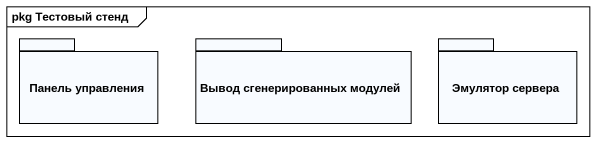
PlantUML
@startuml
mainframe pkg Тестовый стенд
package "Панель управления" as Панель_управления {
}
package "Вывод сгенерированных модулей" as Вывод_сгенерированных {
}
package "Эмулятор сервера" as Эмулятор_сервера {
}
@enduml
